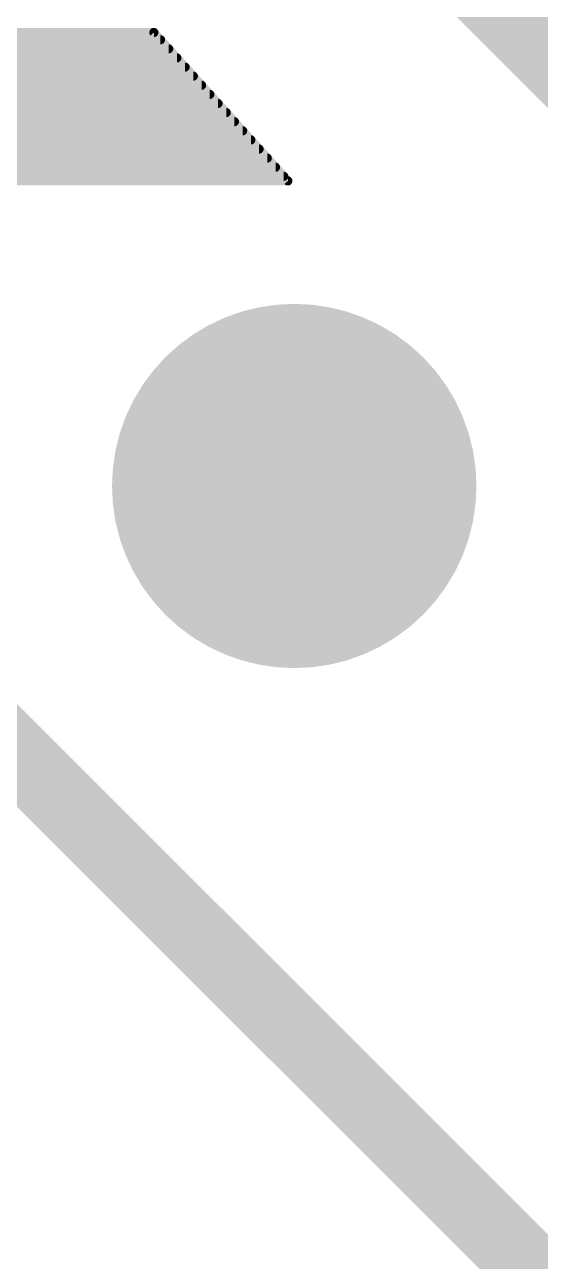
# Model space of a CAD drawing. Extents: x -0.1 to 44.5, y -0.1 to 35.7.
# Drawn here: x 33.412 to 34.849, y 22.476 to 25.925 of the extents above; entities that cross this region are included whole.
import ezdxf

# ---------------------------------------------------------------- set-up
doc = ezdxf.new("R2010")
doc.units = 0
for name, color, linetype in [('1', 12, 'CONTINUOUS'), ('16', 132, 'CONTINUOUS'), ('18', 110, 'CONTINUOUS'), ('22', 40, 'CONTINUOUS')]:
    doc.layers.add(name, color=color, linetype=linetype)

# ---------------------------------------------------------------- blocks, each defined once
blk = doc.blocks.new('ROUNDV')
at = {"const_width": 0.5}
blk.add_lwpolyline([(0, -0.25, 1), (0, 0.25, 1), (0, -0.25)], format="xyb", dxfattribs=at)

msp = doc.modelspace()

# ---------------------------------------------------------------- linework, layer by layer
at = {"layer": '1', "const_width": 0.2032}
msp.add_lwpolyline([(33.274, 24.003), (36.83, 20.447)], dxfattribs=at)
at = {"layer": '16', "const_width": 0.2032}
msp.add_lwpolyline([(34.671, 26.035), (39.116, 21.59)], dxfattribs=at)
at = {"layer": '22', "const_width": 0.0254}
for points in [[(33.7718, 25.9029), (31.7144, 25.9029)], [(34.1452, 25.4889), (33.7718, 25.9029)], [(31.7057, 25.8572), (33.813, 25.8572)], [(31.7106, 25.8826), (33.7901, 25.8826)], [(31.7009, 25.8318), (33.8359, 25.8318)], [(31.6961, 25.8064), (33.8588, 25.8064)], [(31.6865, 25.7556), (33.9047, 25.7556)], [(31.6913, 25.781), (33.8817, 25.781)], [(31.6817, 25.7302), (33.9276, 25.7302)], [(31.6769, 25.7048), (33.9505, 25.7048)], [(31.6673, 25.654), (33.9963, 25.654)], [(31.6721, 25.6794), (33.9734, 25.6794)], [(31.6624, 25.6286), (34.0192, 25.6286)], [(31.6576, 25.6032), (34.0421, 25.6032)], [(31.648, 25.5524), (34.0879, 25.5524)], [(31.6528, 25.5778), (34.065, 25.5778)], [(31.6432, 25.527), (34.1108, 25.527)], [(32.5732, 25.5016), (34.1337, 25.5016)], [(32.7152, 25.4889), (34.1452, 25.4889)]]:
    msp.add_lwpolyline(points, dxfattribs=at)
at = {"layer": '22', "const_width": 0.0127}
for points in [[(33.7765, 25.9072, 1), (33.7671, 25.8986)], [(33.7718, 25.8966, 1), (33.7718, 25.9093)], [(33.7901, 25.8762, 1), (33.7901, 25.889)], [(33.813, 25.8509, 1), (33.813, 25.8636)], [(33.8359, 25.8255, 1), (33.8359, 25.8382)], [(33.8588, 25.8, 1), (33.8588, 25.8128)], [(33.8817, 25.7747, 1), (33.8817, 25.7874)], [(33.9047, 25.7492, 1), (33.9047, 25.762)], [(33.9276, 25.7238, 1), (33.9276, 25.7366)], [(33.9505, 25.6985, 1), (33.9505, 25.7112)], [(33.9734, 25.673, 1), (33.9734, 25.6858)], [(33.9963, 25.6476, 1), (33.9963, 25.6604)], [(34.0192, 25.6223, 1), (34.0192, 25.635)], [(34.0421, 25.5968, 1), (34.0421, 25.6096)], [(34.065, 25.5714, 1), (34.065, 25.5842)], [(34.0879, 25.5461, 1), (34.0879, 25.5588)], [(34.1108, 25.5206, 1), (34.1108, 25.5334)], [(34.1337, 25.4952, 1), (34.1337, 25.508)], [(34.1405, 25.4846, 1), (34.1499, 25.4932)], [(34.1452, 25.4825, 1), (34.1452, 25.4953)]]:
    msp.add_lwpolyline(points, format="xyb", dxfattribs=at)

# ---------------------------------------------------------------- block references
at = {"layer": '18', "xscale": 1.016, "yscale": 1.016}
msp.add_blockref('ROUNDV', (34.163, 24.638), dxfattribs=at)
msp.add_blockref('ROUNDV', (34.163, 24.638), dxfattribs=at)

doc.saveas('drawing.dxf')
